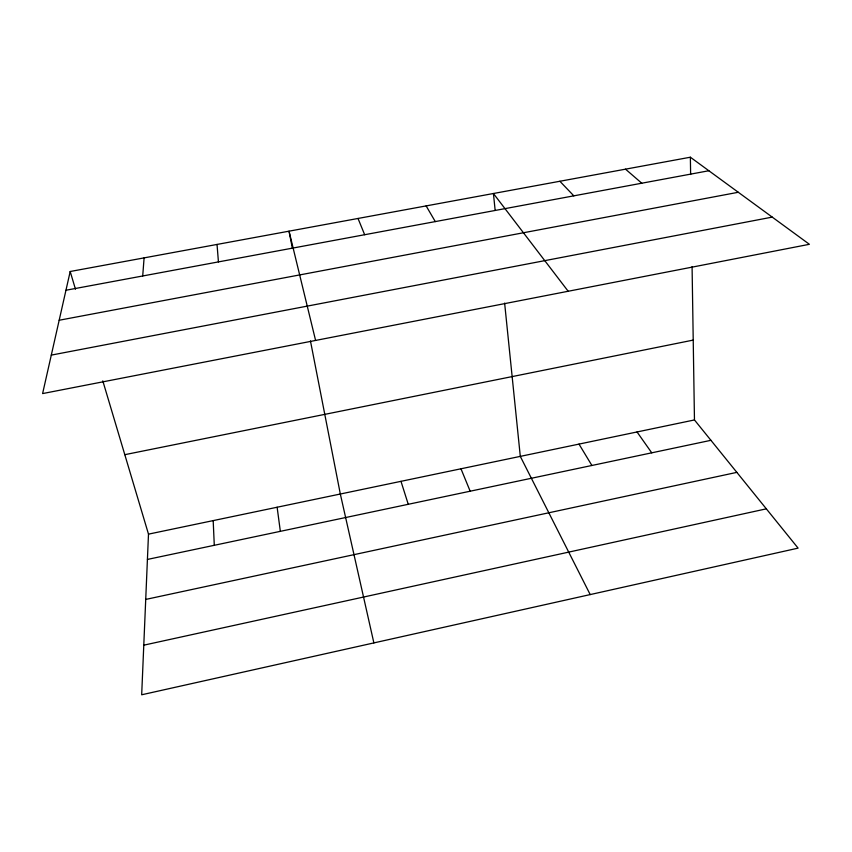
<?xml version="1.0" encoding="UTF-8"?>
<svg xmlns="http://www.w3.org/2000/svg" width="852" height="852" viewBox="0 0 852 852"><rect width="100%" height="100%" fill="white"/><g stroke="black" fill="none" stroke-linecap="round" stroke-linejoin="round"><path stroke-width="1.28" d="M102.794 380.855L148.493 534.14L141.677 694.785L798.1 548.134L694.465 419.951L692.08 266.633M142.71 275.984L144.095 257.879M70.194 271.5L42.6 393.581L809.4 244.3L690.365 157.215L70.194 271.5L75.477 289.233M143.786 645.177L766.331 508.836M145.724 599.425L736.842 472.37M147.428 559.434L710.93 440.314M148.493 534.14L694.465 419.951M124.807 454.68L693.219 340.097M51.29 355.114L772.242 217.111M59.171 320.245L738.29 192.275M65.955 290.244L708.864 170.741M625.517 169.165L641.769 183.212M559.881 181.263L573.822 195.843M568.178 291.256L493.425 193.51L495.15 210.369M637.04 431.964L651.748 452.827M578.998 444.105L591.895 465.469M426.138 205.907L435.287 221.595M590.191 594.579L520.306 456.384L504.629 303.11M460.975 468.792L470.166 491.21M358.021 218.463L364.667 234.726M400.983 481.337L408.257 504.299M315.591 340.438L289.03 231.169L292.332 248.06M373.879 642.909L340.331 494.022L310.447 340.896M277.124 507.238L280.351 531.328M217.036 244.439L218.431 261.905M213.181 520.615L214.289 545.301M690.365 157.215L690.631 174.511"/></g></svg>
